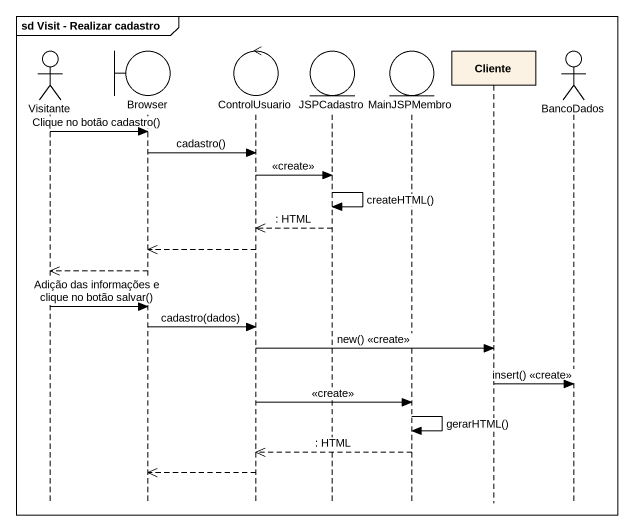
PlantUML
@startuml
mainframe sd Visit - Realizar cadastro
hide footbox
actor Visitante
boundary Browser
control ControlUsuario
entity JSPCadastro
entity MainJSPMembro
participant Cliente
actor BancoDados

Visitante -> Browser : Clique no botão cadastro()
Browser -> ControlUsuario : cadastro()
ControlUsuario -> JSPCadastro : <<create>>
JSPCadastro -> JSPCadastro : createHTML()
JSPCadastro -->> ControlUsuario : : HTML
ControlUsuario -->> Browser
Browser -->> Visitante
Visitante -> Browser : Adição das informações e clique no botão salvar()
Browser -> ControlUsuario : cadastro(dados)
ControlUsuario -> Cliente : new() <<create>>
Cliente -> BancoDados : insert() <<create>>
ControlUsuario -> MainJSPMembro : <<create>>
MainJSPMembro -> MainJSPMembro : gerarHTML()
MainJSPMembro -->> ControlUsuario : : HTML
ControlUsuario -->> Browser
@enduml
